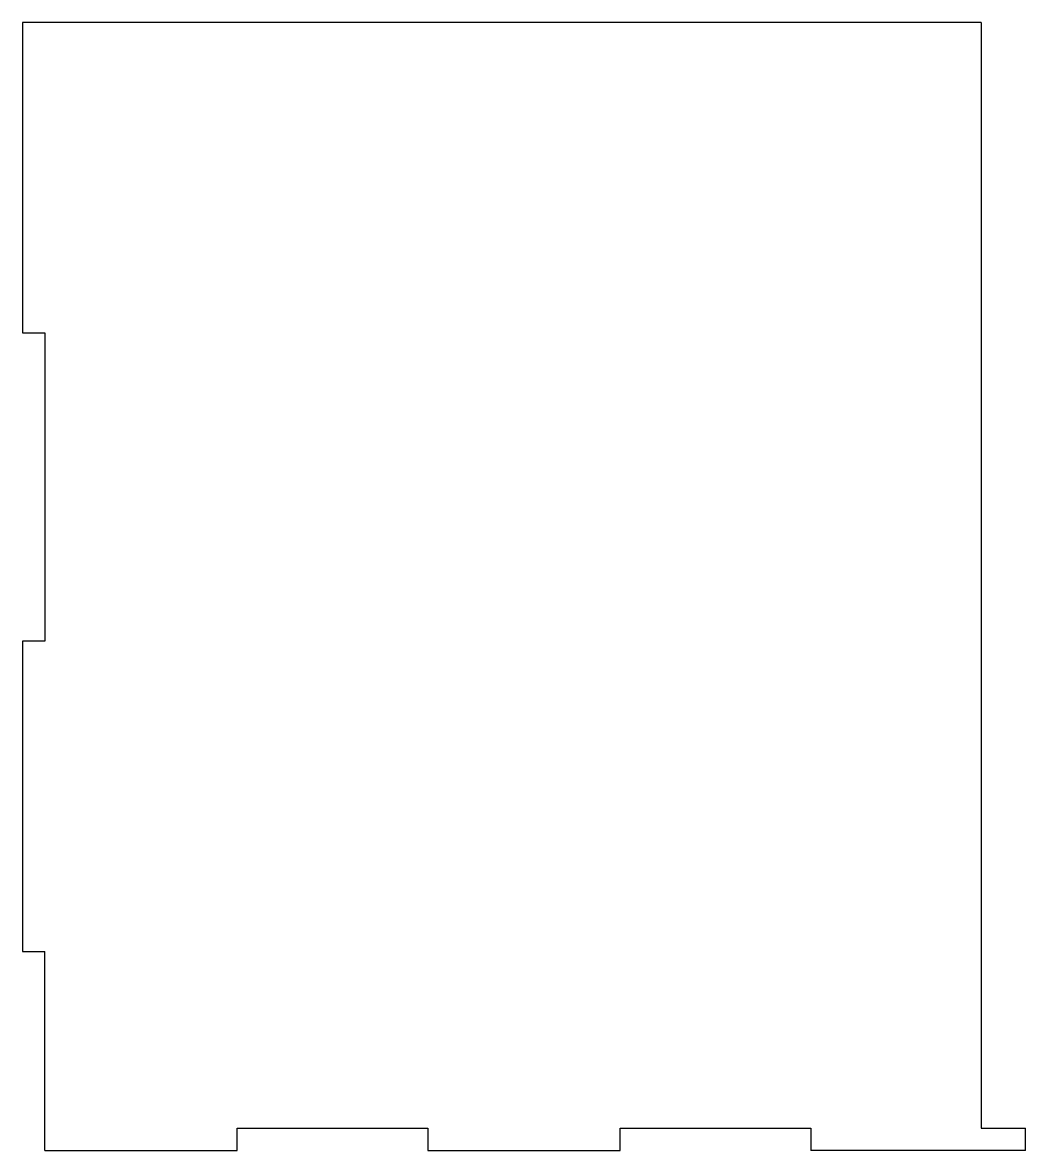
# Model space of a CAD drawing. Header units: millimetres. Extents: x -67 to 69, y -77 to 76.
import ezdxf

# ---------------------------------------------------------------- set-up
doc = ezdxf.new("R2010")
doc.units = ezdxf.units.MM

msp = doc.modelspace()

# ---------------------------------------------------------------- linework, layer by layer
at = {"color": 7, "linetype": 'Continuous', "lineweight": 25}
for p, q in [((62.74, 75.86), (-67.26, 75.86)), ((-67.26, 75.86), (-67.26, 33.75)), ((62.74, 75.86), (62.74, -74.14)), ((-67.26, 33.75), (-64.26, 33.75)), ((-64.26, 33.75), (-64.26, -8.06)), ((-64.26, -8.06), (-67.26, -8.06)), ((-67.26, -8.06), (-67.26, -50.17)), ((-67.26, -50.17), (-64.26, -50.17)), ((-64.26, -77.14), (-64.26, -50.17)), ((-38.14, -77.14), (-38.14, -74.14)), ((-38.14, -74.14), (-12.32, -74.14)), ((-12.32, -74.14), (-12.32, -77.14)), ((13.8, -77.14), (13.8, -74.14)), ((13.8, -74.14), (39.62, -74.14)), ((39.62, -74.14), (39.62, -77.14)), ((62.74, -74.14), (68.74, -74.14)), ((68.74, -77.14), (68.74, -74.14)), ((-64.26, -77.14), (-38.14, -77.14)), ((-12.32, -77.14), (13.8, -77.14)), ((68.74, -77.14), (39.62, -77.14))]:
    msp.add_line(p, q, dxfattribs=at)

doc.saveas('drawing.dxf')
